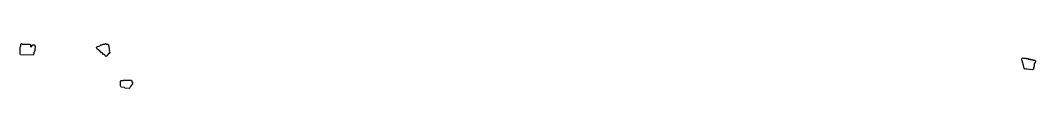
# Model space of a CAD drawing. Header units: millimetres. Extents: x 0 to 6072, y 0 to 269.
import ezdxf

# ---------------------------------------------------------------- set-up
doc = ezdxf.new("R2010")
doc.units = ezdxf.units.MM
doc.layers.add('Y', color=7, linetype='Continuous')

msp = doc.modelspace()

# ---------------------------------------------------------------- linework, layer by layer
at = {"layer": 'Y'}
for points in [[(1.7, 201.3), (0, 204.1), (0, 247.9), (3.3, 253.4), (3.3, 264.4), (5.9, 268.5), (9.3, 268.5), (11, 265.8), (57.7, 265.8), (60.2, 261.6), (60.2, 250.7), (62.6, 246.7), (74.2, 260.3), (82.6, 260.3), (88.5, 253.4), (86.9, 226), (80.2, 212.3), (80.2, 206.8), (76, 199.9), (1.7, 201.3)], [(507.5, 194.4), (502.5, 202.6), (497.6, 202.6), (489.2, 213.6), (485.9, 213.6), (482.5, 219.1), (479.2, 219.1), (475.9, 224.5), (472.5, 224.5), (469.2, 230), (465.9, 230), (459.2, 235.5), (455, 245.2), (457.5, 249.4), (475.9, 254.8), (480.9, 260.3), (487.6, 260.3), (494.2, 265.8), (505.9, 265.8), (507.5, 268.5), (511, 268.5), (512.7, 265.8), (524.3, 265.8), (526.9, 261.6), (526.9, 256.1), (530.2, 250.7), (531.9, 231.5), (533.5, 228.7), (531.9, 223.3), (535.2, 215), (531, 208.1), (527.6, 208.1), (522.7, 202.7), (517.7, 194.4), (514.3, 191.7), (507.5, 194.4)], [(6019.2, 115), (6017.6, 117.7), (6007.6, 115), (6002.5, 120.5), (6000, 124.7), (5998.3, 138.3), (5996.7, 141.1), (5995, 157.5), (5991.7, 163), (5988.3, 176.7), (5990.9, 180.9), (5997.6, 183.7), (5999.3, 180.9), (6012.7, 180.9), (6014.3, 178.2), (6026, 178.2), (6027.7, 175.4), (6039.3, 175.4), (6041, 172.7), (6052.7, 172.7), (6054.3, 170), (6066, 170), (6069.3, 167.2), (6071.9, 163), (6061.9, 146.6), (6061.9, 132.9), (6058.5, 121.9), (6058.5, 116.4), (6055.9, 112.2), (6054.2, 115), (6051, 112.3), (6019.2, 115)], [(624.2, 2.7), (622.5, 5.5), (602.5, 8.2), (598.3, 15.1), (600, 20.7), (600, 42.6), (602.5, 46.8), (615.9, 46.8), (617.5, 49.5), (664.3, 49.5), (666.9, 45.3), (666.9, 39.8), (671.9, 31.6), (658.5, 12.4), (654.3, 2.8), (651, 0), (624.2, 2.7)]]:
    msp.add_lwpolyline(points, close=True, dxfattribs=at)

doc.saveas('drawing.dxf')
